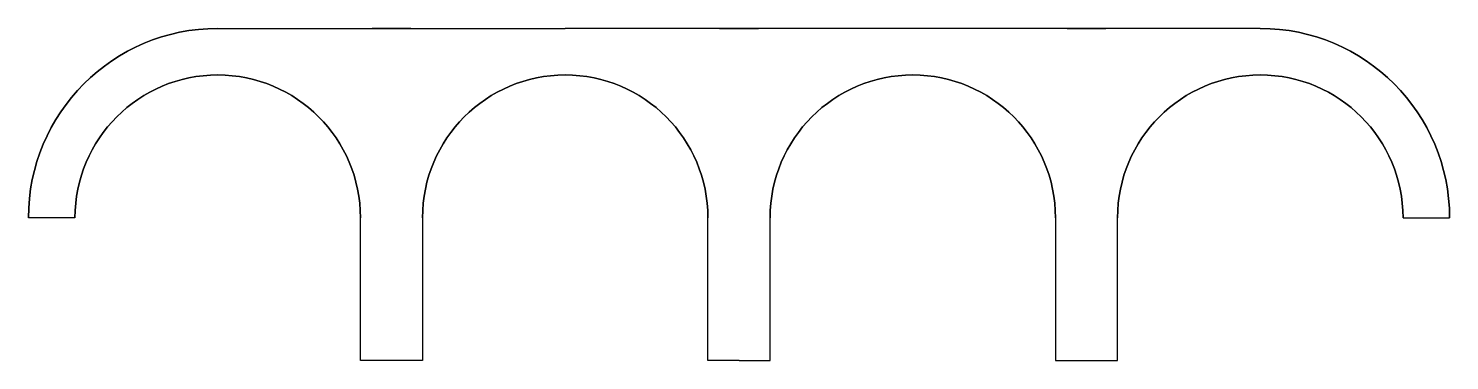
# Model space of a CAD drawing. Header units: millimetres. Extents: x -53 to 38.6, y -9.2 to 12.2.
import ezdxf

# ---------------------------------------------------------------- set-up
doc = ezdxf.new("R2010")
doc.units = ezdxf.units.MM

msp = doc.modelspace()

# ---------------------------------------------------------------- linework, layer by layer
at = {"color": 253, "true_color": 0xb2b2b2, "extrusion": (5.45903e-16, 1, 0)}
for p, q in [((-40.79, 12.2), (-18.39, 12.2)), ((-40.79, 12.2, 15), (-40.79, 12.2)), ((-40.79, 12.2, 15), (-18.39, 12.2, 15))]:
    msp.add_line(p, q, dxfattribs=at)
at = {"color": 253, "true_color": 0xb2b2b2, "extrusion": (-1.93608e-16, 1, 0)}
for p, q in [((26.41, 12.2), (-18.39, 12.2)), ((26.41, 12.2, 15), (-18.39, 12.2, 15)), ((26.41, 12.2, 15), (26.41, 12.2))]:
    msp.add_line(p, q, dxfattribs=at)
at = {"color": 253, "true_color": 0xb2b2b2}
for p, q in [((-49.99, 0, 15), (-52.99, 0, 15)), ((-31.59, -9.2, 15), (-31.59, 0, 15)), ((-27.59, 0, 15), (-27.59, -9.2, 15)), ((-5.19, -9.2, 15), (-5.19, 0, 15)), ((13.21, 0, 15), (13.21, -9.2, 15)), ((17.21, -9.2, 15), (17.21, 0, 15)), ((35.61, 0, 15), (38.61, 0, 15)), ((-9.19, -9.2, 15), (-9.19, 0, 15)), ((-27.59, -9.2, 15), (-31.59, -9.2, 15)), ((-7.19, -9.2, 15), (-9.19, -9.2, 15)), ((-7.19, -9.2, 15), (-5.19, -9.2, 15)), ((13.21, -9.2, 15), (17.21, -9.2, 15))]:
    msp.add_line(p, q, dxfattribs=at)
at = {"color": 253, "true_color": 0xb2b2b2, "extrusion": (0, 0, -1)}
for p, q in [((-49.99, 0), (-52.99, 0)), ((-31.59, -9.2), (-31.59, 0)), ((-5.19, -9.2), (-5.19, 0)), ((17.21, -9.2), (17.21, 0)), ((35.61, 0), (38.61, 0)), ((-9.19, -9.2), (-9.19, 0)), ((-27.59, -9.2), (-31.59, -9.2)), ((-7.19, -9.2), (-9.19, -9.2)), ((-7.19, -9.2), (-5.19, -9.2)), ((13.21, -9.2), (17.21, -9.2))]:
    msp.add_line(p, q, dxfattribs=at)
at = {"color": 253, "true_color": 0xb2b2b2, "extrusion": (5.45903e-16, 1, 0)}
msp.add_circle((29.59, 7.5, 12.2), 1.25, dxfattribs=at)
at = {"color": 253, "true_color": 0xb2b2b2, "extrusion": (-1.93608e-16, 1, 0)}
for centre in [(7.19, 7.5, 12.2), (-15.21, 7.5, 12.2)]:
    msp.add_circle(centre, 1.25, dxfattribs=at)
at = {"color": 253, "true_color": 0xb2b2b2}
for centre, radius, start, end in [((-40.79, 0, 15), 12.2, 90, 180), ((26.41, 0, 15), 12.2, 0, 90), ((-40.79, 0, 15), 9.2, 360, 180), ((-18.39, 0, 15), 9.2, 0, 180), ((4.01, 0, 15), 9.2, 0, 180), ((26.41, 0, 15), 9.2, 0, 180)]:
    msp.add_arc(centre, radius, start, end, dxfattribs=at)
at = {"color": 253, "true_color": 0xb2b2b2, "extrusion": (0, 0, -1)}
for centre, radius, start, end in [((40.79, 0), 12.2, 0, 90), ((-26.41, 0), 12.2, 90, 180), ((40.79, 0), 9.2, 0, 180), ((18.39, 0), 9.2, 0, 180), ((-4.01, 0), 9.2, 0, 180), ((-26.41, 0), 9.2, 360, 180)]:
    msp.add_arc(centre, radius, start, end, dxfattribs=at)

doc.saveas('drawing.dxf')
